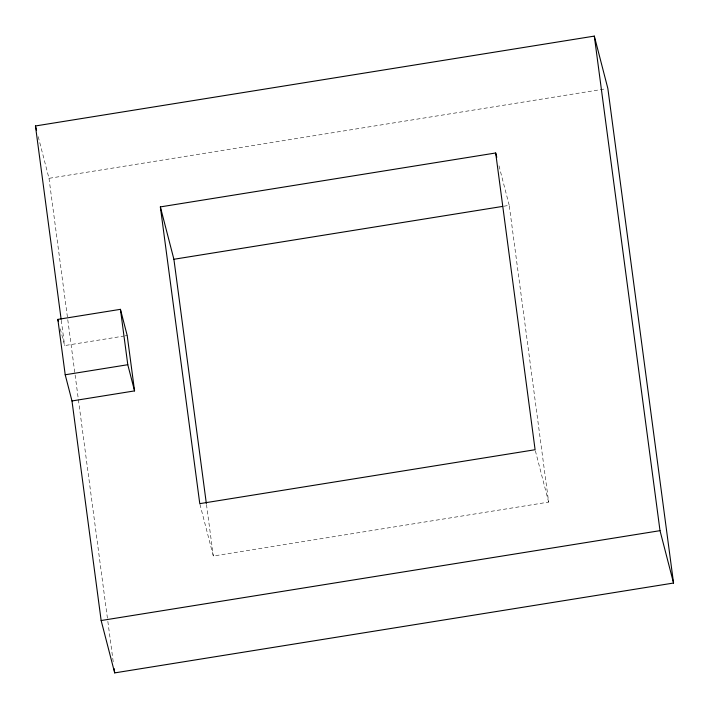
<?xml version="1.0" encoding="UTF-8"?>
<svg xmlns="http://www.w3.org/2000/svg" width="709" height="709" viewBox="0 0 709 709"><rect width="100%" height="100%" fill="white"/><g stroke="black" fill="none" stroke-linecap="round" stroke-linejoin="round"><path stroke-width="0.53" stroke-dasharray="3.54 2.66" d="M38.215 136.651L48.992 178.331L605.663 88.82M503.762 206.23L509.222 205.353L548.642 502.096L213.32 556.016L199.778 503.647M60.292 328.825L64.625 345.575L123.969 336.039M125.05 335.862L127.203 335.517M498.994 165.809L509.222 205.353M535.375 450.8L548.642 502.096M206.487 504.551L213.32 556.016M48.992 178.331L107.697 620.26M107.839 621.359L113.236 661.931M61.266 320.326L64.625 345.575"/><path stroke-width="1.06" d="M61.125 319.227L35.45 125.963L594.31 36.106L607.852 88.465L673.55 583.037L114.69 672.894L101.148 620.535L71.981 400.957L65.21 374.777L57.854 319.396L120.433 309.337L127.203 335.517L134.559 390.898L71.981 400.957M495.68 152.984L535.1 449.728L199.778 503.647L160.358 206.904L495.68 152.984L496.787 157.265M160.358 206.904L173.9 259.272L502.663 206.408M65.21 374.777L127.788 364.718L134.559 390.898M101.148 620.535L660.008 530.669L673.55 583.037M35.45 125.963L36.558 130.234M57.854 319.396L58.395 321.487M594.31 36.106L660.008 530.669M173.9 259.272L206.337 503.452M120.433 309.337L127.788 364.718M114.105 668.516L114.69 672.894"/></g></svg>
